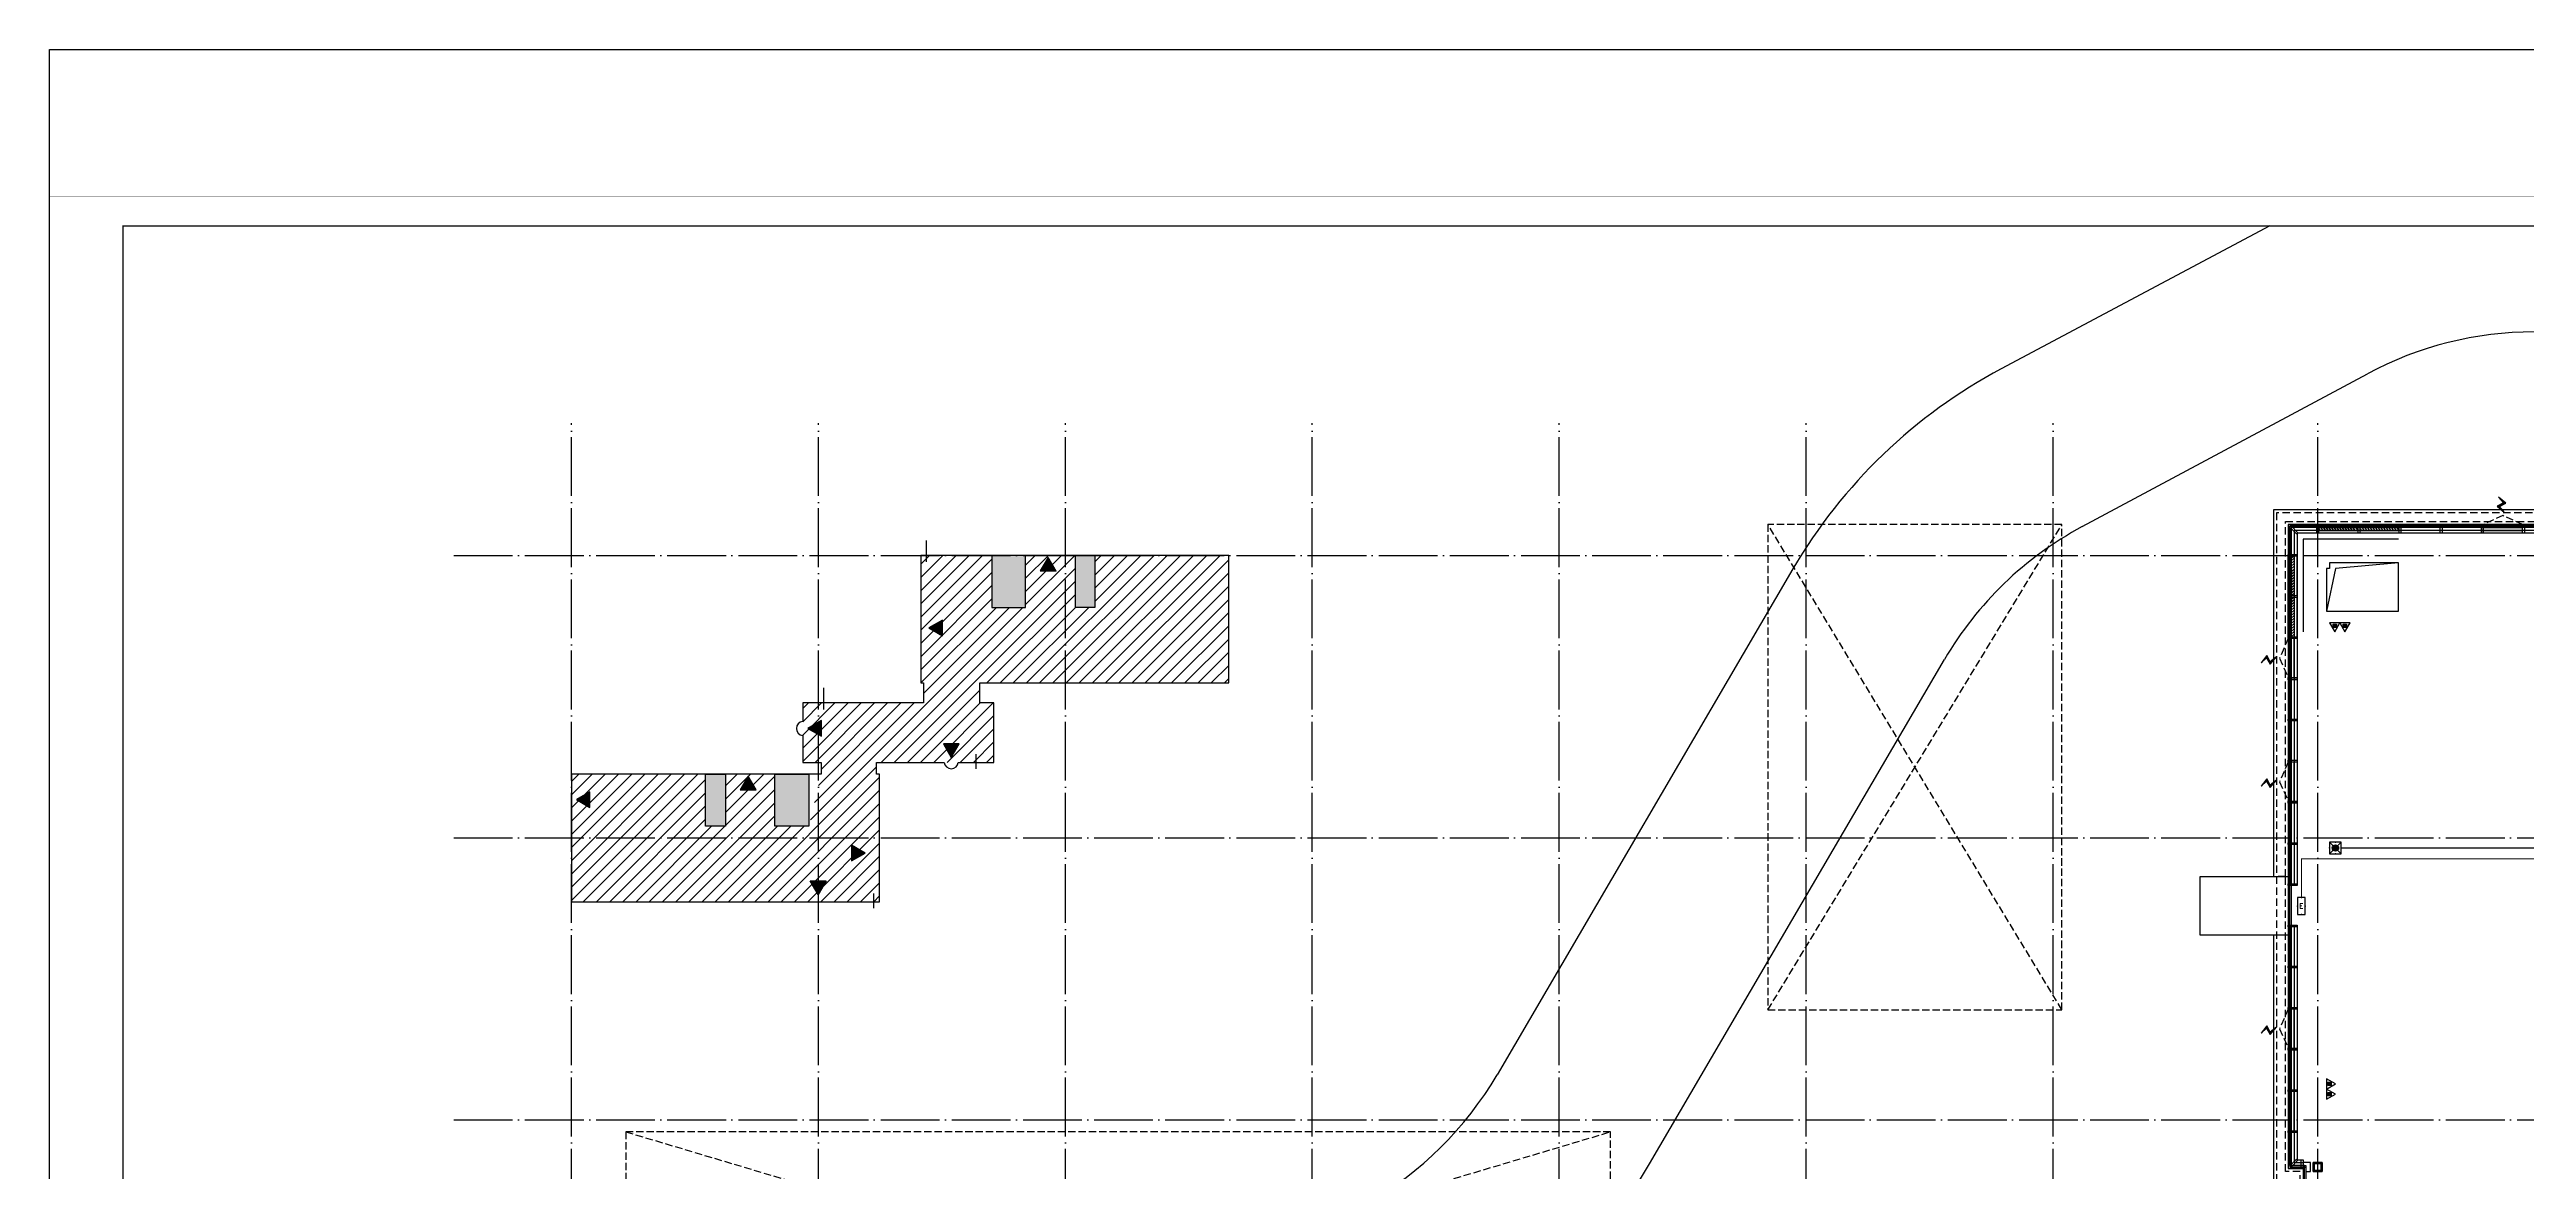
# Model space of a CAD drawing. Extents: x -2209072 to 495824, y -92434 to 572724.
# Drawn here: x 160259 to 244512, y 35450 to 73600 of the extents above; entities that cross this region are included whole.
import ezdxf
from ezdxf.enums import TextEntityAlignment as Align

# ---------------------------------------------------------------- set-up
doc = ezdxf.new("R2010")
doc.units = 0
doc.header["$LTSCALE"] = 1000
doc.header["$MEASUREMENT"] = 0
for name, pattern in [('6#7#幕墙$0$DASH', [0.35, 0.25, -0.1]), ('DASH', [0.35, 0.25, -0.1]), ('X-104 6#7#平面$0$104-1112 结构$0$$AUDIT_BAD_LTYPE1', [0]), ('X-104 6#7#平面$0$CACHE', [0.375, 0.25, -0.125]), ('X-104 6#7#平面$0$DASH', [0.35, 0.25, -0.1]), ('X-104 6#7#平面$0$DOTE', [2.42, 2, -0.2, 0.02, -0.2])]:
    doc.linetypes.add(name, pattern=pattern)
doc.layers.get('0').update_dxf_attribs({"linetype": 'CONTINUOUS'})
doc.layers.add('6#7#幕墙$0$04-不打印_辅助线', color=165, linetype='CONTINUOUS', plot=False)
for name, color, linetype in [('6#7#幕墙$0$04-电动窗', 1, 'CONTINUOUS'), ('6#7#幕墙$0$A-C_玻璃幕墙', 140, 'CONTINUOUS'), ('6#7#幕墙$0$A-C_窗', 140, 'CONTINUOUS'), ('EQUIP-照明', 3, 'CONTINUOUS'), ('WIRE-应急', 2, 'DASH'), ('X-104 6#7#平面$0$01-标注_轴线坐标', 132, 'CONTINUOUS'), ('X-104 6#7#平面$0$05-填充_156', 156, 'CONTINUOUS'), ('X-104 6#7#平面$0$05-填充_天正', 26, 'CONTINUOUS'), ('X-104 6#7#平面$0$A-E_楼梯', 171, 'CONTINUOUS'), ('X-104 6#7#平面$0$A-O_散水', 134, 'CONTINUOUS'), ('X-104 6#7#平面$0$A-SUR_看线', 231, 'CONTINUOUS'), ('X-104 6#7#平面$0$A-TECH_结构', 21, 'CONTINUOUS'), ('X-104 6#7#平面$0$A_AXIS-轴线', 36, 'X-104 6#7#平面$0$DOTE'), ('X-104 6#7#平面$0$A_STR-砌块墙', 121, 'CONTINUOUS'), ('X-104 6#7#平面$0$A_STR-砼柱', 51, 'CONTINUOUS'), ('X-104 6#7#平面$0$EQUIP_消防-01', 7, 'CONTINUOUS'), ('X-104 6#7#平面$0$M-消防 救援场地', 240, 'X-104 6#7#平面$0$DASH'), ('X-104 6#7#平面$0$M-道路 边线', 151, 'CONTINUOUS'), ('X-104 6#7#平面$0$TWT_TEXT', 7, 'CONTINUOUS')]:
    doc.layers.add(name, color=color, linetype=linetype)
doc.layers.add('X-104 6#7#平面$0$钢柱', color=51, linetype='CONTINUOUS', lineweight=35)
doc.styles.add('_TEL_DIM', font='SIMPLEX', dxfattribs={"width": 0.8, "height": 3.5, "bigfont": 'HZTXT'})

# ---------------------------------------------------------------- blocks, each defined once
blk = doc.blocks.new('X-104 6#7#平面$0$dsgdfg')
at = {"layer": 'X-104 6#7#平面$0$A_AXIS-轴线'}
for points in [[(0, -4500), (0, 60900)], [(8400, -4500), (8400, 60900)], [(16800, -4500), (16800, 60900)], [(25200, -4500), (25200, 60900)], [(33600, -4500), (33600, 60900)], [(42000, -4500), (42000, 60900)], [(50400, -4500), (50400, 60900)], [(59400, -4500), (59400, 60900)], [(59400, -4500), (59400, 60900)], [(-4000, 56400), (114300, 56400)], [(-4000, 46800), (114300, 46800)], [(-4000, 37200), (114300, 37200)]]:
    blk.add_lwpolyline(points, dxfattribs=at)
blk = doc.blocks.new('X-104 6#7#平面$0$ghgfjjk')
at = {"layer": 'X-104 6#7#平面$0$A-TECH_结构'}
for points in [[(62150, 56150), (60005, 55956), (59700, 54499)], [(59800, 56150), (59800, 55950), (59700, 55950), (59700, 54499), (62150, 54499), (62150, 56150), (59800, 56150)]]:
    blk.add_lwpolyline(points, dxfattribs=at)
blk = doc.blocks.new('图框-A0+1-4')
for points, const_width in [([(0.02, 0.02), (1486.02, 0.02), (1486.02, 841.03), (0.02, 841.03)], 0.05), ([(1411.02, 831.03), (25.02, 831.03), (25.02, 10.03), (1411.02, 10.03)], 0.5)]:
    blk.add_lwpolyline(points, close=True, dxfattribs=dict(const_width=const_width))
blk = doc.blocks.new('X-104 6#7#平面$0$defsgdhhhh')
at = {"layer": 'X-104 6#7#平面$0$钢柱'}
for points in [[(-150, 150), (150, 150), (150, -150), (-150, -150)], [(-150, 150), (150, 150), (150, -150), (-150, -150)], [(-120, 120), (120, 120), (120, -120), (-120, -120)]]:
    blk.add_lwpolyline(points, close=True, dxfattribs=at)
blk = doc.blocks.new('X-104 6#7#平面$0$esafrg')
at = {"layer": 'X-104 6#7#平面$0$A-TECH_结构'}
blk.add_lwpolyline([(-250, -89350), (-250, -67550), (42200, -67550), (42200, -65450), (39100, -65450), (39100, -55450), (59650, -55450), (59650, -52100), (59150, -52100), (59150, -30350), (111450, -30350), (111450, -52150), (69100, -52150), (69100, -55450), (71500, -55450), (71500, -65450), (51550, -65450), (51550, -67550), (52050, -67550), (52050, -89350)], close=True, dxfattribs=at)
blk = doc.blocks.new('X-104 6#7#平面$0$A$C5A7B30E4')
at = {"layer": 'X-104 6#7#平面$0$M-消防 救援场地'}
for p, q in [((40698, 40948), (50698, 57448)), ((50698, 40948), (40698, 57448)), ((1848, 26798), (35348, 36798)), ((1848, 36798), (35348, 26798))]:
    blk.add_line(p, q, dxfattribs=at)
for points in [[(40698, 57448), (40698, 40948), (50698, 40948), (50698, 57448)], [(1848, 26798), (35348, 26798), (35348, 36798), (1848, 36798)]]:
    blk.add_lwpolyline(points, close=True, dxfattribs=at)
at = {"layer": 'X-104 6#7#平面$0$M-道路 边线'}
for p, q in [((57775, 67602), (48634, 62742)), ((51390, 57376), (61088, 62576)), ((41548, 55938), (31488, 38741)), ((36670, 35711), (46702, 52860))]:
    blk.add_line(p, q, dxfattribs=at)
for centre, radius, start, end in [((66759, 52000), 12000, 90.00001, 118.19833), ((57085, 46849), 18000, 118.00001, 149.6719), ((57060, 46800), 12000, 118.19833, 149.6719), ((21130, 44800), 12000, 270.00001, 329.6719), ((21133, 44800), 18000, 270.00001, 329.6719)]:
    blk.add_arc(centre, radius, start, end, dxfattribs=at)
blk = doc.blocks.new('X-104 6#7#平面$0$gfdsaewqe')
h = blk.add_hatch(color=4)
h.dxf.hatch_style = 1
h.paths.add_polyline_path([(0, 0), (-2072, 1196), (-2072, -1196)])
at = {"color": 4}
blk.add_lwpolyline([(0, 0), (-2072, 1196), (-2072, -1196)], close=True, dxfattribs=at)
blk = doc.blocks.new('6#7#幕墙$0$$TCHSYS$WIN2D')
for p, q in [((-0.5, 0.5), (0.5, 0.5)), ((-0.5, 0.5), (-0.5, -0.5)), ((0.5, 0.167), (-0.5, 0.167)), ((0.5, 0.5), (0.5, -0.5)), ((0.5, -0.167), (-0.5, -0.167)), ((-0.5, -0.5), (0.5, -0.5))]:
    blk.add_line(p, q)
blk = doc.blocks.new('6#7#幕墙$0$开启扇')
at = {"layer": '6#7#幕墙$0$04-电动窗'}
h = blk.add_hatch(color=1, dxfattribs=at)
h.dxf.hatch_style = 1
h.paths.add_polyline_path([(822, 978), (651, 790), (867, 672), (619, 453), (788, 663), (571, 780)])
at = {"layer": '6#7#幕墙$0$04-电动窗', "color": 1}
blk.add_lwpolyline([(822, 978), (651, 790), (867, 672), (619, 453), (788, 663), (571, 780), (822, 978)], close=True, dxfattribs=at)
at = {"layer": '6#7#幕墙$0$A-C_窗', "linetype": '6#7#幕墙$0$DASH'}
blk.add_lwpolyline([(0, 50), (670, 350), (1340, 50)], dxfattribs=at)
at = {"layer": '6#7#幕墙$0$A-C_窗', "xscale": -1340, "yscale": 300, "zscale": 1340, "rotation": 180}
blk.add_blockref('6#7#幕墙$0$$TCHSYS$WIN2D', (670, -100), dxfattribs=at)
blk = doc.blocks.new('6#7#幕墙$0$$WINLIB2D$00000039')
at = {"color": 0}
for points in [[(-0.5, 0.5), (-0.5, -0.5)], [(0.5, 0.5), (-0.5, 0.5)], [(-0.5, 0.167), (0.5, 0.167)], [(-0.452, -0.167), (-0.5, 0.084)], [(-0.384, -0.167), (-0.448, 0.167)], [(-0.316, -0.167), (-0.38, 0.167)], [(-0.248, -0.167), (-0.312, 0.167)], [(-0.18, -0.167), (-0.244, 0.167)], [(-0.112, -0.167), (-0.176, 0.167)], [(-0.044, -0.167), (-0.108, 0.167)], [(0.024, -0.167), (-0.04, 0.167)], [(0.092, -0.167), (0.028, 0.167)], [(0.16, -0.167), (0.096, 0.167)], [(0.228, -0.167), (0.164, 0.167)], [(0.296, -0.167), (0.232, 0.167)], [(0.364, -0.167), (0.3, 0.167)], [(0.432, -0.167), (0.368, 0.167)], [(0.5, -0.167), (0.436, 0.167)], [(0.5, -0.5), (0.5, 0.5)], [(-0.5, -0.167), (0.5, -0.167)], [(0.5, -0.5), (-0.5, -0.5)]]:
    blk.add_lwpolyline(points, dxfattribs=at)
blk = doc.blocks.new('6#7#幕墙$0$jiao')
at = {"layer": '6#7#幕墙$0$A-C_窗'}
blk.add_lwpolyline([(51079, -1171), (51308, -1400), (51350, -1358), (51121, -1129)], close=True, dxfattribs=at)
blk = doc.blocks.new('6#7#幕墙$0$ii')
blk.add_lwpolyline([(-1340, 0), (0, 0), (0, -150), (-1340, -150)], close=True)
blk = doc.blocks.new('*U2012')
at = {"layer": '6#7#幕墙$0$A-C_窗'}
blk.add_lwpolyline([(50700, 20350), (50700, 20050), (50950, 20050), (50950, 20200), (50850, 20200), (50850, 20350)], close=True, dxfattribs=at)
blk = doc.blocks.new('*U1960')
at = {"layer": '6#7#幕墙$0$A-C_玻璃幕墙', "xscale": -1, "rotation": 90}
blk.add_blockref('6#7#幕墙$0$开启扇', (50, 670), dxfattribs=at)
blk = doc.blocks.new('6#7#幕墙')
at = {"layer": '6#7#幕墙$0$04-不打印_辅助线'}
blk.add_lwpolyline([(160262, 73600), (317912, 73600), (317912, -15500), (160262, -15500)], close=True, dxfattribs=at)
for points in [[(288712, 57350), (236512, 57350), (236512, 35650), (237012, 35650), (237012, 32250), (216462, 32250), (216462, 31500), (216462, 31500), (216462, 23100), (216462, 23100), (216462, 22350)], [(240162, 57150), (236712, 57150), (236712, 54500)]]:
    blk.add_lwpolyline(points, dxfattribs=at)
at = {"layer": '6#7#幕墙$0$A-C_玻璃幕墙'}
for points in [[(244512, 22250), (248862, 22250), (248862, 32350), (246462, 32350), (246462, 35550), (288812, 35550), (288812, 57450), (236412, 57450), (236412, 35550), (236912, 35550), (236912, 32350), (216362, 32350)], [(248642, 57400), (236462, 57400), (236462, 45170)], [(248642, 57250), (236612, 57250), (236612, 45170)], [(248642, 57150), (236712, 57150), (236712, 45170)], [(236462, 43830), (236462, 35600), (236912, 35600)], [(236612, 43830), (236612, 35750), (236912, 35750)], [(236712, 43830), (236712, 35850), (236912, 35850)]]:
    blk.add_lwpolyline(points, dxfattribs=at)
for points in [[(237382, 57450), (237442, 57450), (237442, 57150), (237382, 57150)], [(238782, 57450), (238842, 57450), (238842, 57150), (238782, 57150)], [(240182, 57450), (240242, 57450), (240242, 57150), (240182, 57150)], [(241582, 57450), (241642, 57450), (241642, 57150), (241582, 57150)], [(242982, 57450), (243042, 57450), (243042, 57150), (242982, 57150)], [(244382, 57450), (244442, 57450), (244442, 57150), (244382, 57150)], [(236712, 56430), (236712, 56370), (236412, 56370), (236412, 56430)], [(236712, 55030), (236712, 54970), (236412, 54970), (236412, 55030)], [(236712, 53630), (236712, 53570), (236412, 53570), (236412, 53630)], [(236712, 52230), (236712, 52170), (236412, 52170), (236412, 52230)], [(236712, 50830), (236712, 50770), (236412, 50770), (236412, 50830)], [(236712, 49430), (236712, 49370), (236412, 49370), (236412, 49430)], [(236712, 48030), (236712, 47970), (236412, 47970), (236412, 48030)], [(236712, 46630), (236712, 46570), (236412, 46570), (236412, 46630)], [(236712, 45230), (236712, 45170), (236412, 45170), (236412, 45230)], [(236712, 43830), (236712, 43770), (236412, 43770), (236412, 43830)], [(236712, 42430), (236712, 42370), (236412, 42370), (236412, 42430)], [(236712, 41030), (236712, 40970), (236412, 40970), (236412, 41030)], [(236712, 39630), (236712, 39570), (236412, 39570), (236412, 39630)], [(236712, 38230), (236712, 38170), (236412, 38170), (236412, 38230)], [(236712, 36830), (236712, 36770), (236412, 36770), (236412, 36830)], [(236852, 35850), (236912, 35850), (236912, 35550), (236852, 35550)]]:
    blk.add_lwpolyline(points, close=True, dxfattribs=at)
at = {"layer": '6#7#幕墙$0$A-C_窗'}
blk.add_lwpolyline([(236733, 35829), (236504, 35600), (236462, 35642), (236691, 35871)], close=True, dxfattribs=at)
at = {"color": 0, "linetype": 'ByBlock', "lineweight": -2, "transparency": 16777216}
blk.add_blockref('*U1960', (236412, 40300), dxfattribs=at)
at = {"layer": '6#7#幕墙$0$A-C_玻璃幕墙', "xscale": -1}
for name, p, rotation in [('6#7#幕墙$0$开启扇', (244382, 57400), 359.9999999999999), ('6#7#幕墙$0$开启扇', (236462, 53570), 90), ('6#7#幕墙$0$开启扇', (236462, 49370), 90), ('6#7#幕墙$0$ii', (236462, 38230), 90), ('6#7#幕墙$0$ii', (236462, 36830), 90)]:
    blk.add_blockref(name, p, dxfattribs=dict(at, rotation=rotation))
at = {"layer": '6#7#幕墙$0$A-C_玻璃幕墙', "xscale": 1340, "yscale": 300.0000000000001, "zscale": -1340}
for p, rotation in [((238112, 57300), 359.9999999999999), ((239512, 57300), 359.9999999999999), ((236562, 55700), 270), ((236562, 54300), 270)]:
    blk.add_blockref('6#7#幕墙$0$$WINLIB2D$00000039', p, dxfattribs=dict(at, rotation=rotation))
at = {"layer": '6#7#幕墙$0$A-C_窗', "rotation": 180}
for name, p in [('6#7#幕墙$0$jiao', (287812, 56000)), ('*U2012', (287862, 55800))]:
    blk.add_blockref(name, p, dxfattribs=at)
blk = doc.blocks.new('X-104 6#7#平面$0$$TWTSYS$00000546')
h = blk.add_hatch()
h.set_pattern_fill('ANSI31', color=256, scale=200, style=0)
h.set_pattern_definition([(45, (-38543.802, -6670.83), (-17.67767, 17.67767), [])])
h.paths.add_polyline_path([(-65, 174), (65, 174), (65, 44), (-65, 44)])
for points in [[(0, 344), (-198, 0), (198, 0)], [(-65, 174), (65, 174), (65, 44), (-65, 44)]]:
    blk.add_lwpolyline(points, close=True)
blk = doc.blocks.new('X-104 6#7#平面$0$灭火器1')
at = {"layer": 'X-104 6#7#平面$0$EQUIP_消防-01', "xscale": 0.88, "yscale": 0.88, "zscale": 0.88, "rotation": 270}
for p in [(283402, 14626), (283402, 14277)]:
    blk.add_blockref('X-104 6#7#平面$0$$TWTSYS$00000546', p, dxfattribs=at)
blk = doc.blocks.new('X-104 6#7#平面$0$A$C61334207')
at = {"layer": 'X-104 6#7#平面$0$TWT_TEXT', "linetype": 'ByBlock', "rotation": 270}
blk.add_blockref('X-104 6#7#平面$0$灭火器1', (223713, 337504), dxfattribs=at)
at = {"layer": 'X-104 6#7#平面$0$TWT_TEXT', "linetype": 'ByBlock'}
blk.add_blockref('X-104 6#7#平面$0$灭火器1', (-45688, 23801), dxfattribs=at)
blk = doc.blocks.new('X-104 6#7#平面$0$FRTRTY')
at = {"layer": 'X-104 6#7#平面$0$01-标注_轴线坐标'}
for p, q in [((11880, 11233), (11880, 11961)), ((8382, 6213), (8382, 6941)), ((13560, 4689), (13560, 4193)), ((10080, -51), (10080, -547))]:
    blk.add_line(p, q, dxfattribs=at)
blk = doc.blocks.new('X-104 6#7#平面')
at = {"layer": 'X-104 6#7#平面$0$05-填充_156'}
h = blk.add_hatch(dxfattribs=at)
h.set_pattern_fill('ANSI31', color=256, scale=200)
h.set_pattern_definition([(45, (280050.1, 245037.84), (-224.5064, 224.5064), [])])
h.paths.add_polyline_path([(189992, 51380), (185882, 51380), (185882, 50754), (185882, 49360), (186502, 49360), (186502, 48960), (186092, 47190), (184926, 47190), (184926, 48960), (183252, 48960), (183252, 47190), (182572, 47190), (182572, 48960), (178012, 48960), (178012, 44620), (188492, 44620), (188492, 48960), (188392, 48960), (188392, 49360), (190693, 49360), (192382, 49360), (192382, 51380), (191902, 51380), (191902, 52060), (200372, 52060), (200372, 56400), (195812, 56400), (195812, 54630), (195152, 54630), (195152, 56400), (193458, 56400), (193458, 54630), (192312, 54630), (192312, 56400), (189892, 56400), (189892, 52060), (189992, 52060)])
at = {"layer": 'X-104 6#7#平面$0$05-填充_天正'}
h = blk.add_hatch(color=256, dxfattribs=at)
h.dxf.hatch_style = 1
h.paths.add_polyline_path([(195812, 54630), (195152, 54630), (195152, 56400), (195812, 56400)])
h.paths.add_polyline_path([(192312, 54630), (193458, 54630), (193458, 56400), (192312, 56400)])
h.paths.add_polyline_path([(183252, 47190), (182572, 47190), (182572, 48960), (183252, 48960)])
h.paths.add_polyline_path([(186092, 47190), (184926, 47190), (184926, 48960), (186092, 48960)])
at = {"layer": 'X-104 6#7#平面$0$A-E_楼梯'}
blk.add_lwpolyline([(236412, 43483), (233412, 43483), (233412, 45483), (236412, 45483)], dxfattribs=at)
at = {"layer": 'X-104 6#7#平面$0$A-O_散水'}
for points in [[(245762, 22250), (248862, 22250), (248862, 32350), (246462, 32350), (246462, 35550), (288812, 35550), (288812, 57450), (236412, 57450), (236412, 35550), (236912, 35550), (236912, 32350), (216362, 32350), (216362, 31350), (215862, 31350)], [(248342, 57450), (248342, 57950), (235912, 57950), (235912, 45483), (236412, 45483)], [(236462, 43483), (235912, 43483), (235912, 35050), (236412, 35050), (236412, 32850), (215862, 32850), (215862, 31350)]]:
    blk.add_lwpolyline(points, dxfattribs=at)
at = {"layer": 'X-104 6#7#平面$0$A-O_散水', "linetype": 'X-104 6#7#平面$0$CACHE'}
for points in [[(236312, 45483), (236312, 57550), (250342, 57550), (250342, 57850), (236012, 57850), (236012, 45483)], [(236312, 45483), (236012, 45483), (236012, 35150), (236512, 35150), (236512, 32750), (215962, 32750), (215962, 31350), (216262, 31350), (216262, 32450), (236812, 32450), (236812, 35450), (236312, 35450)]]:
    blk.add_lwpolyline(points, close=True, dxfattribs=at)
blk.add_lwpolyline([(236412, 45583), (236412, 45583)], dxfattribs=at)
at = {"layer": 'X-104 6#7#平面$0$A-SUR_看线'}
for points in [[(240162, 57150), (236712, 57150), (236712, 53800)], [(240162, 56950), (236912, 56950), (236912, 53800)]]:
    blk.add_lwpolyline(points, dxfattribs=at)
at = {"layer": 'X-104 6#7#平面$0$A_STR-砼柱'}
blk.add_lwpolyline([(191171, 49360), (192382, 49360), (192382, 51380), (191902, 51380), (191902, 52060), (200372, 52060), (200372, 56400), (189892, 56400), (189892, 52060), (189992, 52060), (189992, 51380), (185882, 51380), (185882, 50754, 0.900888), (185882, 50276), (185882, 49360), (186502, 49360), (186502, 48960), (178012, 48960), (178012, 44620), (188492, 44620), (188492, 48960), (188392, 48960), (188392, 49360), (190693, 49360, 0.900888), (191171, 49360)], format="xyb", dxfattribs=at)
for points in [[(192312, 54630), (193458, 54630), (193458, 56400), (192312, 56400)], [(195812, 54630), (195152, 54630), (195152, 56400), (195812, 56400)], [(183252, 47190), (182572, 47190), (182572, 48960), (183252, 48960)], [(186092, 47190), (184926, 47190), (184926, 48960), (186092, 48960)]]:
    blk.add_lwpolyline(points, close=True, dxfattribs=at)
at = {"linetype": 'X-104 6#7#平面$0$104-1112 结构$0$$AUDIT_BAD_LTYPE1'}
for name, p in [('X-104 6#7#平面$0$A$C61334207', (0, 0)), ('X-104 6#7#平面$0$FRTRTY', (178212, 44950))]:
    blk.add_blockref(name, p, dxfattribs=at)
for name, p in [('6#7#幕墙', (0, 0)), ('X-104 6#7#平面$0$dsgdfg', (178012, 0))]:
    blk.add_blockref(name, p)
at = {"xscale": 100, "yscale": 100, "zscale": 100}
blk.add_blockref('图框-A0+1-4', (160259, -15500), dxfattribs=at)
at = {"color": 1}
blk.add_blockref('X-104 6#7#平面$0$A$C5A7B30E4', (178012, 0), dxfattribs=at)
at = {"color": 6, "yscale": 0.224, "zscale": 0.224}
for p, xscale, rotation in [((194232, 56332), 0.224, 89.58492787961289), ((190173, 53931), 0.224, 180), ((186049, 50515), 0.224, 180), ((190932, 49527), 0.224, 270), ((184026, 48892), 0.224, 89.58492787961289), ((178179, 48095), 0.224, 180), ((186408, 44870), -0.224, 90.4150721203871)]:
    blk.add_blockref('X-104 6#7#平面$0$gfdsaewqe', p, dxfattribs=dict(at, xscale=xscale, rotation=rotation))
at = {"color": 6, "xscale": 0.224, "yscale": 0.224, "zscale": 0.224}
blk.add_blockref('X-104 6#7#平面$0$gfdsaewqe', (188001, 46275), dxfattribs=at)
at = {"layer": 'X-104 6#7#平面$0$A-TECH_结构'}
blk.add_blockref('X-104 6#7#平面$0$ghgfjjk', (178012, 0), dxfattribs=at)
at = {"layer": 'X-104 6#7#平面$0$A_STR-砌块墙'}
blk.add_blockref('X-104 6#7#平面$0$esafrg', (177312, 87750), dxfattribs=at)
at = {"layer": 'X-104 6#7#平面$0$钢柱'}
blk.add_blockref('X-104 6#7#平面$0$defsgdhhhh', (237412, 35600), dxfattribs=at)
blk = doc.blocks.new('$equip_U$00000189(HT0843)')
at = {"color": 2}
for p, q in [((-0.72, 0.66), (-0.72, 0)), ((0.72, 0.66), (-0.72, 0.66)), ((-0.72, 0), (0.72, 0)), ((0.72, 0), (0.72, 0.66))]:
    blk.add_line(p, q, dxfattribs=at)
at = {"color": 2, "const_width": 0.0125}
for points in [[(0.72, 0.66), (0.72, 0.66), (-0.72, 0.66)], [(-0.72, 0.66), (-0.72, 0)], [(-0.72, 0), (0.72, 0)], [(0.72, 0), (0.72, 0.66)]]:
    blk.add_lwpolyline(points, dxfattribs=at)
at = {"color": 2}
blk.add_lwpolyline([(-0.72, 0.66), (-0.72, 0)], dxfattribs=at)
for p in [(-0.72, 0.33), (0, 0.66), (0, 0), (0.72, 0.33)]:
    blk.add_point(p)
at = {"color": 7, "style": '_TEL_DIM'}
blk.add_attdef('$TEXT$', text='', height=0.4, dxfattribs=at).set_placement((0, 0.33), align=Align.MIDDLE_CENTER)
at = {"color": 7, "style": '_TEL_DIM', "flags": 1}
blk.add_attdef('A', text='', height=0.000025, dxfattribs=at).set_placement((0, 0), align=Align.MIDDLE_CENTER)
blk = doc.blocks.new('$equip$00002604')
blk.add_hatch(color=256).paths.add_polyline_path([(0.27, 0.5, 1), (-0.27, 0.5, 1)])
for p, q in [((-0.43, 0.93), (-0.19, 0.69)), ((-0.43, 0.07), (-0.19, 0.31)), ((0.19, 0.69), (0.43, 0.93)), ((0.19, 0.31), (0.43, 0.07))]:
    blk.add_line(p, q)
at = {"const_width": 0.02}
blk.add_lwpolyline([(-0.5, 1), (-0.5, 0), (0.5, 0), (0.5, 1), (-0.5, 1), (-0.5, 0)], dxfattribs=at)
blk.add_lwpolyline([(-0.5, 1), (-0.5, 0), (0.5, 0), (0.5, 1)], close=True)
blk.add_circle((0, 0.5), 0.275)
for p in [(-0.5, 0.5), (0, 1), (0, 0), (0.5, 0.5)]:
    blk.add_point(p)
at = {"color": 7, "style": '_TEL_DIM', "flags": 1}
blk.add_attdef('A', text='', height=0.000025, dxfattribs=at).set_placement((0, 0), align=Align.MIDDLE_CENTER)

msp = doc.modelspace()

# ---------------------------------------------------------------- linework, layer by layer
at = {"layer": 'WIRE-应急', "linetype": 'DASH', "const_width": 35}
for points in [[(238212, 46449), (245062, 46449)], [(244956, 46080), (236845, 46080)], [(236857, 44764), (236857, 46080)]]:
    msp.add_lwpolyline(points, dxfattribs=at)

# ---------------------------------------------------------------- block references
msp.add_blockref('X-104 6#7#平面', (0, 0))
at = {"layer": 'EQUIP-照明', "xscale": 400, "yscale": 400, "zscale": 400, "rotation": 270}
msp.add_blockref('$equip$00002604', (237812, 46449), dxfattribs=at)
at = {"layer": 'EQUIP-照明'}
ref = msp.add_blockref('$equip_U$00000189(HT0843)', (236725, 44476), dxfattribs=dict(at, xscale=400, yscale=400, zscale=400, rotation=270))
ref.add_attrib('$TEXT$', 'E', dxfattribs={"layer": '0', "color": 7, "height": 160, "style": '_TEL_DIM'}).set_placement((236857, 44476), align=Align.MIDDLE_CENTER)

doc.saveas('drawing.dxf')
